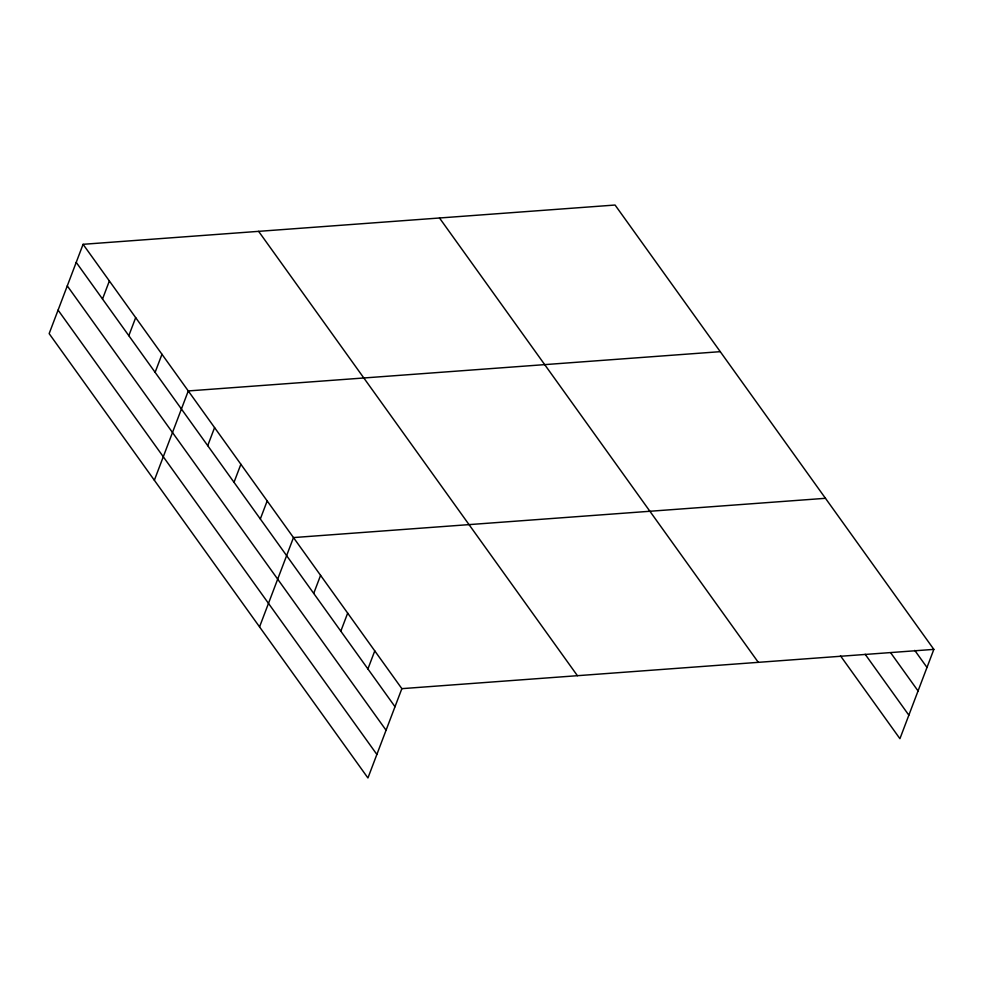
<?xml version="1.0" encoding="UTF-8"?>
<svg xmlns="http://www.w3.org/2000/svg" width="983" height="983" viewBox="0 0 983 983"><rect width="100%" height="100%" fill="white"/><g stroke="black" fill="none" stroke-linecap="round" stroke-linejoin="round"><path stroke-width="1.47" d="M83.076 244.312L49.15 333.618L367.937 777.971L401.863 688.653L83.076 244.312L615.063 205.029L933.85 649.382L899.924 738.688L840.49 655.845M102.515 299.029L109.371 280.966M128.822 335.682L135.679 317.62M155.117 372.348L161.974 354.285M154.356 480.257L188.281 390.939L720.256 351.668M207.72 445.655L214.577 427.605M234.015 482.321L240.884 464.259M260.323 518.975L267.179 500.925M259.549 626.896L293.475 537.578L825.462 498.307M313.712 593.413L320.581 575.35M340.818 631.172L347.675 613.122M367.912 668.944L374.769 650.893M401.863 688.653L933.85 649.382M914.755 650.377L926.994 667.445M890.967 653.179L918.061 690.951M865.151 654.26L908.857 715.182M439.499 217.993L758.298 662.345M258.627 231.349L577.426 675.702M76.219 262.363L395.006 706.716M67.286 285.881L386.073 730.234M58.083 310.112L376.87 754.452"/></g></svg>
